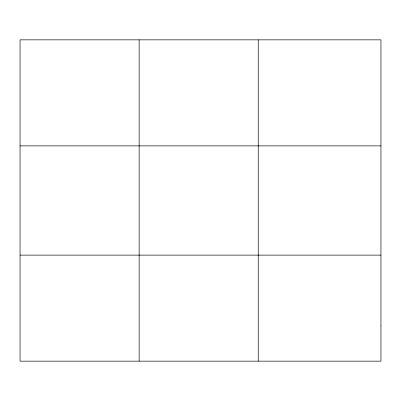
<?xml version="1.0" encoding="UTF-8"?>
<svg xmlns="http://www.w3.org/2000/svg" width="401" height="401" viewBox="0 0 401 401"><rect width="100%" height="100%" fill="white"/><g stroke="black" fill="none" stroke-linecap="round" stroke-linejoin="round"><path stroke-width="0.6" d="M139.147 39.844L139.147 361.156M258.244 39.844L258.244 361.156M20.05 145.879L380.95 145.879M20.05 255.121L380.95 255.121M380.95 325.812L380.95 361.156L20.05 361.156L20.05 39.844L380.95 39.844L380.95 325.812"/></g></svg>
